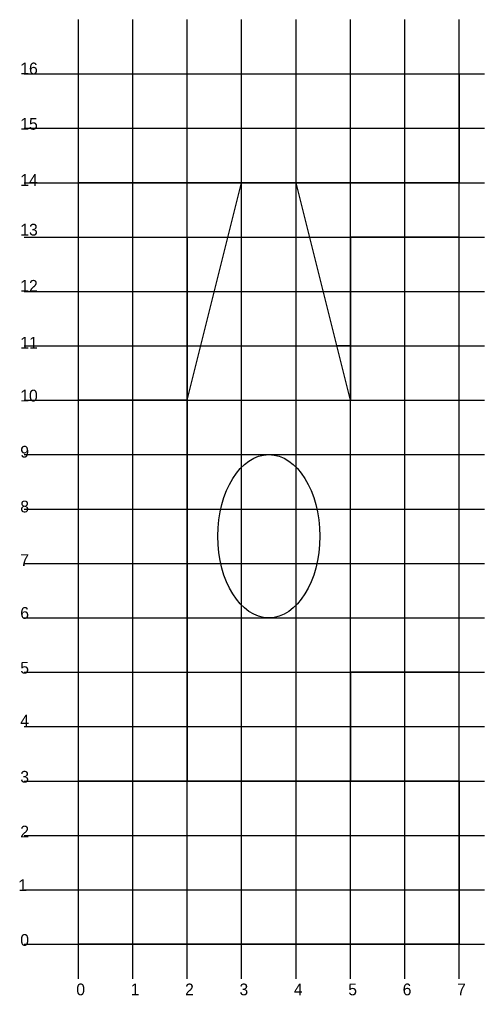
# Model space of a CAD drawing. Header units: millimetres. Extents: x 582 to 770, y 546 to 694.
# Drawn here: x 633.05 to 641.6, y 675.63 to 693.58 of the extents above; entities that cross this region are included whole.
import ezdxf

# ---------------------------------------------------------------- set-up
doc = ezdxf.new("R2010")
doc.units = ezdxf.units.MM
doc.linetypes.add('DIVIDE', pattern=[1.25, 0.5, -0.25, 0, -0.25, 0, -0.25])
for name, color, linetype in [('ARQ-LINHA-01', 1, 'Continuous'), ('ARQ-LINHA-04', 4, 'Continuous'), ('ARQ-LINHA-05', 5, 'Continuous'), ('ARQ-LINHA-06', 6, 'Continuous'), ('ARQ-LINHACORTE', 3, 'DIVIDE'), ('ARQ-PISO', 8, 'Continuous')]:
    doc.layers.add(name, color=color, linetype=linetype)

msp = doc.modelspace()

# ---------------------------------------------------------------- linework, layer by layer
at = {"layer": 'ARQ-LINHA-04'}
msp.add_ellipse((637.636, 684.076), major_axis=(0, 1.5), ratio=0.625604, dxfattribs=at)
at = {"layer": 'ARQ-LINHA-05'}
for p, q in [((636.136, 686.576), (637.136, 690.576)), ((639.136, 686.576), (638.136, 690.576)), ((636.136, 686.576), (636.136, 679.576)), ((639.136, 679.576), (639.136, 686.576)), ((634.136, 677.576), (634.136, 679.576)), ((641.136, 679.576), (634.136, 679.576)), ((641.136, 679.576), (641.136, 677.576)), ((634.136, 676.576), (634.136, 677.576)), ((641.136, 677.576), (641.136, 676.576)), ((636.136, 676.576), (639.136, 676.576))]:
    msp.add_line(p, q, dxfattribs=at)
msp.add_lwpolyline([(634.136, 690.576), (634.136, 692.576), (641.136, 692.576), (641.136, 690.576), (634.136, 690.576)], dxfattribs=at)
msp.add_lwpolyline([(634.136, 676.576), (634.136, 676.576), (641.136, 676.576), (641.136, 676.576)], close=True, dxfattribs=at)
at = {"layer": 'ARQ-LINHA-06'}
for points in [[(636.136, 689.576), (636.136, 686.576), (634.136, 686.576), (634.136, 689.576), (636.136, 689.576)], [(639.136, 686.576), (641.136, 686.576), (641.136, 689.576), (639.136, 689.576), (639.136, 686.576)], [(634.136, 679.576), (634.136, 681.576), (636.136, 681.576), (636.136, 679.576), (634.136, 679.576)], [(639.136, 679.576), (641.136, 679.576), (641.136, 681.576), (639.136, 681.576), (639.136, 679.576)]]:
    msp.add_lwpolyline(points, dxfattribs=at)
at = {"layer": 'ARQ-LINHACORTE'}
for p, q in [((636.136, 688.576), (636.636, 688.576)), ((638.636, 688.576), (639.136, 688.576)), ((636.136, 687.576), (636.386, 687.576)), ((639.136, 687.576), (638.886, 687.576))]:
    msp.add_line(p, q, dxfattribs=at)
at = {"layer": 'ARQ-PISO'}
for p, q in [((634.136, 675.936), (634.136, 693.576)), ((635.136, 675.936), (635.136, 693.576)), ((636.136, 675.936), (636.136, 693.576)), ((637.136, 675.936), (637.136, 693.576)), ((638.136, 675.936), (638.136, 693.576)), ((639.136, 675.936), (639.136, 693.576)), ((640.136, 675.936), (640.136, 693.576)), ((641.136, 675.936), (641.136, 693.576)), ((633.136, 692.576), (641.6, 692.576)), ((633.136, 691.576), (641.6, 691.576)), ((633.136, 690.576), (641.6, 690.576)), ((633.136, 689.576), (641.6, 689.576)), ((633.136, 688.576), (641.6, 688.576)), ((633.136, 687.576), (641.6, 687.576)), ((633.136, 686.576), (641.6, 686.576)), ((633.136, 685.576), (641.6, 685.576)), ((633.136, 684.576), (641.6, 684.576)), ((633.136, 683.576), (641.6, 683.576)), ((633.136, 682.576), (641.6, 682.576)), ((633.136, 681.576), (641.6, 681.576)), ((633.136, 680.576), (641.6, 680.576)), ((633.136, 679.576), (641.6, 679.576)), ((633.136, 678.576), (641.6, 678.576)), ((633.136, 677.576), (641.6, 677.576)), ((633.136, 676.576), (641.6, 676.576))]:
    msp.add_line(p, q, dxfattribs=at)

# ---------------------------------------------------------------- texts
at = {"layer": 'ARQ-LINHA-01'}
for s, height, p in [('16', 0.2161, (633.066, 692.568)), ('15', 0.2161, (633.066, 691.55)), ('14', 0.2161, (633.066, 690.517)), ('13', 0.2161, (633.066, 689.604)), ('12', 0.2161, (633.066, 688.572)), ('11', 0.2161, (633.066, 687.526)), ('10', 0.2161, (633.066, 686.554)), ('9', 0.216, (633.066, 685.522)), ('8', 0.216, (633.066, 684.514)), ('7', 0.216, (633.066, 683.53)), ('6', 0.216, (633.066, 682.558)), ('5', 0.216, (633.066, 681.55)), ('4', 0.216, (633.066, 680.578)), ('3', 0.216, (633.066, 679.546)), ('2', 0.216, (633.066, 678.538)), ('1', 0.216, (633.03, 677.554)), ('0', 0.216, (633.066, 676.546)), ('0', 0.216, (634.096, 675.636)), ('1', 0.216, (635.096, 675.636)), ('2', 0.216, (636.096, 675.636)), ('3', 0.216, (637.096, 675.636)), ('4', 0.216, (638.096, 675.636)), ('5', 0.216, (639.096, 675.636)), ('6', 0.216, (640.096, 675.636)), ('7', 0.216, (641.096, 675.636))]:
    msp.add_text(s, height=height, dxfattribs=at).set_placement(p)

doc.saveas('drawing.dxf')
